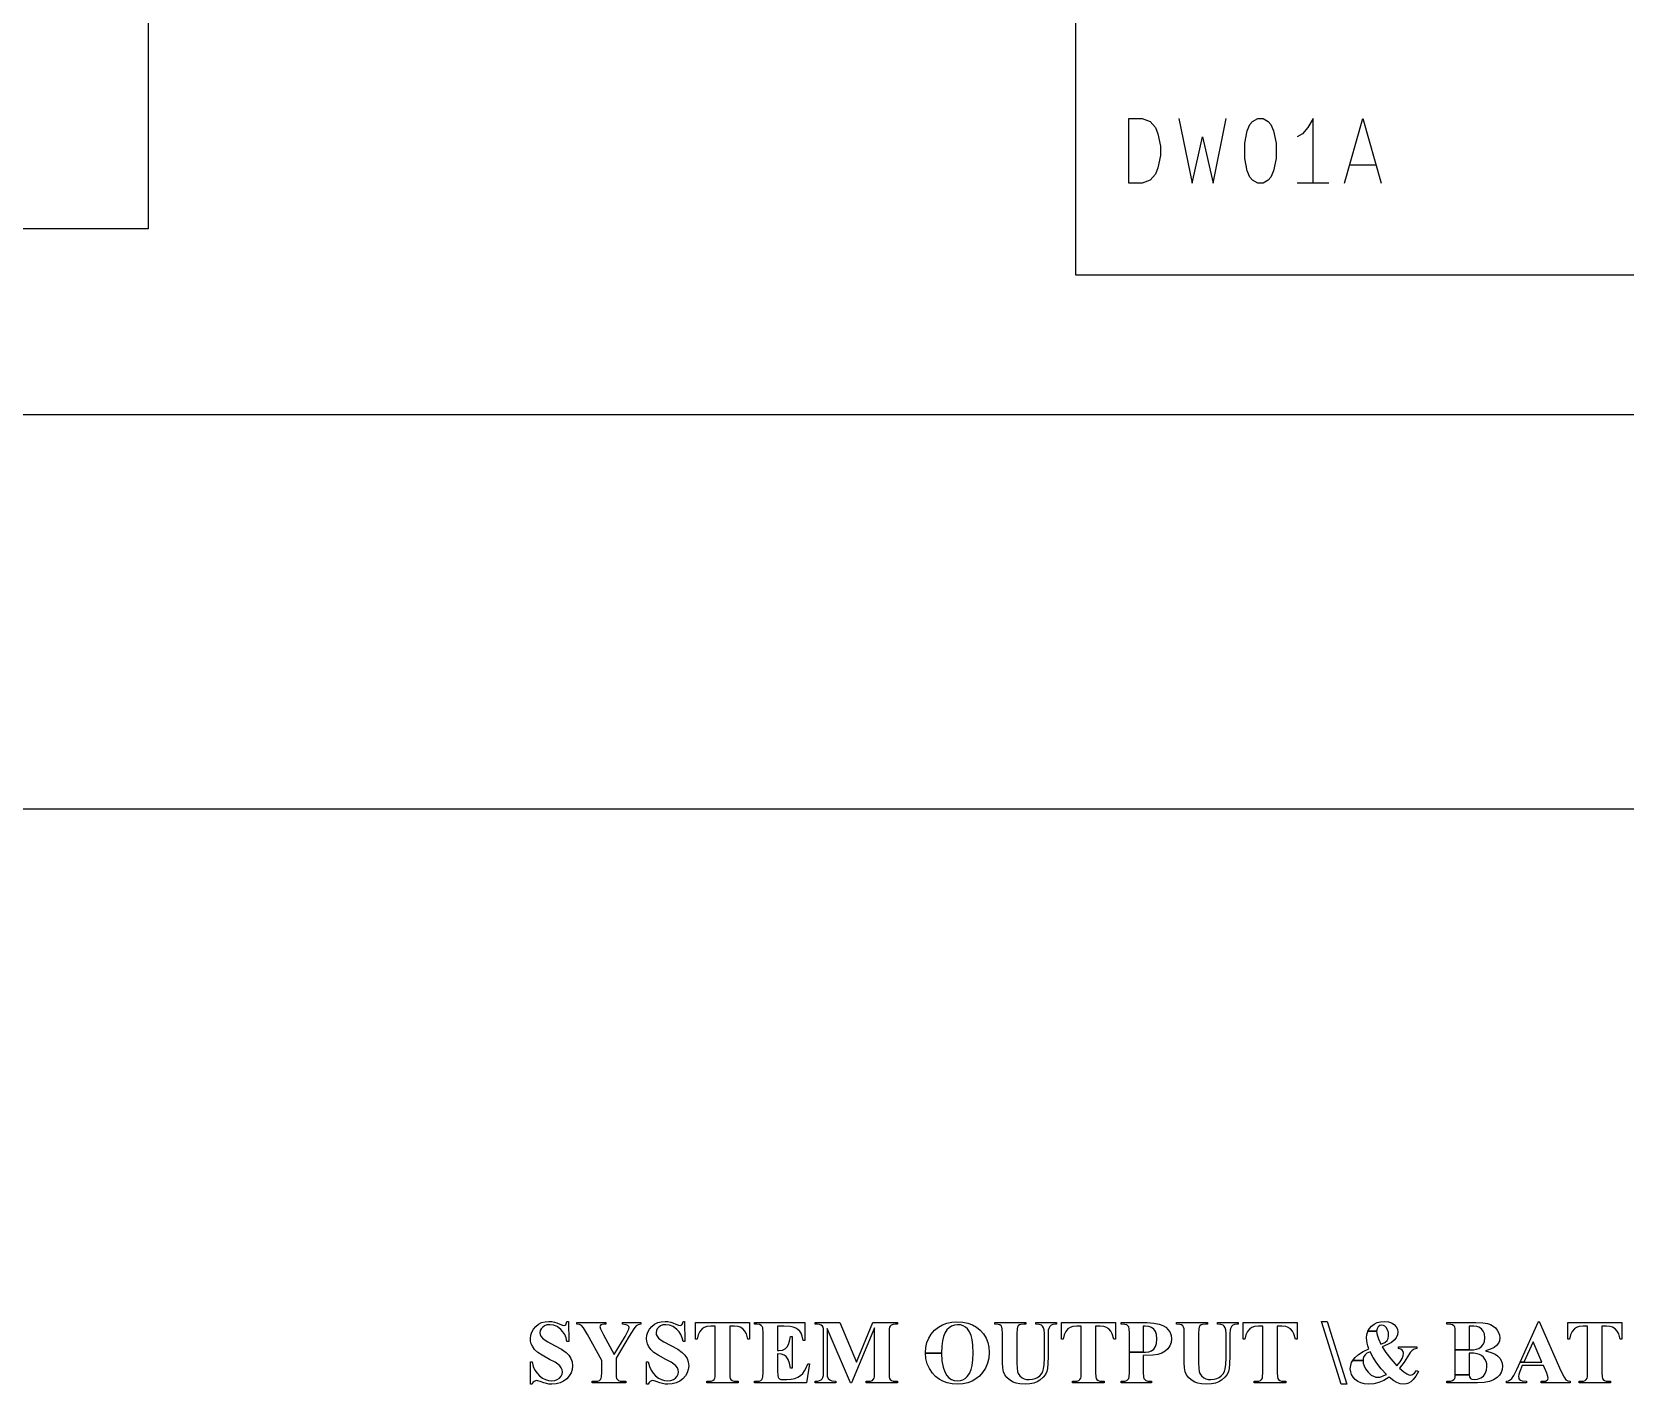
# Model space of a CAD drawing. Header units: inches. Extents: x 0.4 to 11.3, y -7.9 to -0.4.
# Drawn here: x 6.275 to 7.992, y -4.095 to -2.638 of the extents above; entities that cross this region are included whole.
import ezdxf

# ---------------------------------------------------------------- set-up
doc = ezdxf.new("R2010")
doc.units = ezdxf.units.IN
doc.header["$MEASUREMENT"] = 0
for name, color, linetype in [('LIGHTBLUE', 172, 'CONTINUOUS'), ('LIGHTGREEN', 92, 'CONTINUOUS'), ('RED', 14, 'CONTINUOUS')]:
    doc.layers.add(name, color=color, linetype=linetype)

msp = doc.modelspace()

# ---------------------------------------------------------------- linework, layer by layer
at = {"layer": 'LIGHTBLUE', "linetype": 'CONTINUOUS'}
for p, q in [((1.7, -3.475), (9.85, -3.475)), ((6.8135, -4.0389), (6.8153, -4.0358)), ((6.8153, -4.0358), (6.8178, -4.0329)), ((6.8178, -4.0329), (6.8208, -4.0305)), ((6.8208, -4.0305), (6.8241, -4.0288)), ((6.8236, -4.0355), (6.8227, -4.0374)), ((6.8253, -4.0336), (6.8236, -4.0355)), ((6.8241, -4.0288), (6.8279, -4.0278)), ((6.8273, -4.0322), (6.8253, -4.0336)), ((6.8298, -4.0313), (6.8273, -4.0322)), ((6.8279, -4.0278), (6.8321, -4.0275)), ((6.833, -4.031), (6.8298, -4.0313)), ((6.8321, -4.0275), (6.8352, -4.0276)), ((6.837, -4.0315), (6.833, -4.031)), ((6.8352, -4.0276), (6.8382, -4.0282)), ((6.8409, -4.0331), (6.837, -4.0315)), ((6.8382, -4.0282), (6.8406, -4.029)), ((6.8406, -4.029), (6.8437, -4.0303)), ((6.8447, -4.036), (6.8409, -4.0331)), ((6.8437, -4.0303), (6.8467, -4.0315)), ((6.8471, -4.0386), (6.8447, -4.036)), ((6.8467, -4.0315), (6.8482, -4.0318)), ((6.8482, -4.0318), (6.8494, -4.0316)), ((6.8494, -4.0316), (6.8502, -4.0311)), ((6.8502, -4.0311), (6.8508, -4.03)), ((6.8508, -4.03), (6.8515, -4.0275)), ((6.8515, -4.0275), (6.853, -4.0275)), ((6.853, -4.0275), (6.8535, -4.0491)), ((6.8623, -4.0305), (6.8623, -4.0288)), ((6.8623, -4.0288), (6.8933, -4.0288)), ((6.8651, -4.0309), (6.8623, -4.0305)), ((6.8672, -4.032), (6.8651, -4.0309)), ((6.8692, -4.0344), (6.8672, -4.032)), ((6.8736, -4.0417), (6.8692, -4.0344)), ((6.8871, -4.0322), (6.8869, -4.033)), ((6.8869, -4.033), (6.8875, -4.0353)), ((6.888, -4.0313), (6.8871, -4.0322)), ((6.8875, -4.0353), (6.8907, -4.0418)), ((6.8894, -4.0307), (6.888, -4.0313)), ((6.892, -4.0305), (6.8894, -4.0307)), ((6.8933, -4.0305), (6.892, -4.0305)), ((6.8933, -4.0288), (6.8933, -4.0305)), ((6.9112, -4.0305), (6.9112, -4.0288)), ((6.9112, -4.0288), (6.931, -4.0288)), ((6.9152, -4.031), (6.9112, -4.0305)), ((6.9172, -4.0319), (6.9152, -4.031)), ((6.9169, -4.0386), (6.9182, -4.0357)), ((6.9182, -4.0329), (6.9172, -4.0319)), ((6.9185, -4.0341), (6.9182, -4.0329)), ((6.9182, -4.0357), (6.9185, -4.0341)), ((6.9236, -4.0353), (6.9185, -4.0433)), ((6.9261, -4.0323), (6.9236, -4.0353)), ((6.9281, -4.0312), (6.9261, -4.0323)), ((6.931, -4.0305), (6.9281, -4.0312)), ((6.931, -4.0288), (6.931, -4.0305)), ((6.9386, -4.0389), (6.9404, -4.0358)), ((6.9404, -4.0358), (6.9429, -4.0329)), ((6.9429, -4.0329), (6.9459, -4.0305)), ((6.9459, -4.0305), (6.9493, -4.0288)), ((6.9488, -4.0355), (6.9479, -4.0374)), ((6.9504, -4.0336), (6.9488, -4.0355)), ((6.9493, -4.0288), (6.953, -4.0278)), ((6.9524, -4.0322), (6.9504, -4.0336)), ((6.955, -4.0313), (6.9524, -4.0322)), ((6.953, -4.0278), (6.9573, -4.0275)), ((6.9581, -4.031), (6.955, -4.0313)), ((6.9573, -4.0275), (6.9604, -4.0276)), ((6.9622, -4.0315), (6.9581, -4.031)), ((6.9604, -4.0276), (6.9634, -4.0282)), ((6.966, -4.0331), (6.9622, -4.0315)), ((6.9634, -4.0282), (6.9657, -4.029)), ((6.9657, -4.029), (6.9689, -4.0303)), ((6.9699, -4.036), (6.966, -4.0331)), ((6.9689, -4.0303), (6.9719, -4.0315)), ((6.9723, -4.0386), (6.9699, -4.036)), ((6.9719, -4.0315), (6.9734, -4.0318)), ((6.9734, -4.0318), (6.9745, -4.0316)), ((6.9745, -4.0316), (6.9753, -4.0311)), ((6.9753, -4.0311), (6.9759, -4.03)), ((6.9759, -4.03), (6.9767, -4.0275)), ((6.9767, -4.0275), (6.9781, -4.0275)), ((6.9781, -4.0275), (6.9786, -4.0491)), ((6.9901, -4.0466), (6.9901, -4.0288)), ((6.9901, -4.0288), (7.0483, -4.0288)), ((6.9972, -4.0355), (6.9948, -4.0383)), ((6.9993, -4.034), (6.9972, -4.0355)), ((7.0024, -4.033), (6.9993, -4.034)), ((7.0067, -4.0327), (7.0024, -4.033)), ((7.0114, -4.0327), (7.0067, -4.0327)), ((7.0114, -4.0824), (7.0114, -4.0327)), ((7.0317, -4.0327), (7.0269, -4.0327)), ((7.0269, -4.0327), (7.0269, -4.0824)), ((7.0359, -4.0329), (7.0317, -4.0327)), ((7.0381, -4.0335), (7.0359, -4.0329)), ((7.041, -4.0354), (7.0381, -4.0335)), ((7.0432, -4.0378), (7.041, -4.0354)), ((7.0483, -4.0288), (7.0483, -4.0466)), ((7.0538, -4.0305), (7.0538, -4.0288)), ((7.0538, -4.0288), (7.1081, -4.0288)), ((7.056, -4.0305), (7.0538, -4.0305)), ((7.0589, -4.0308), (7.056, -4.0305)), ((7.061, -4.0318), (7.0589, -4.0308)), ((7.062, -4.033), (7.061, -4.0318)), ((7.0627, -4.0345), (7.062, -4.033)), ((7.063, -4.04), (7.0627, -4.0345)), ((7.0785, -4.0327), (7.0785, -4.0589)), ((7.0852, -4.0327), (7.0785, -4.0327)), ((7.092, -4.0329), (7.0852, -4.0327)), ((7.0953, -4.0335), (7.092, -4.0329)), ((7.0982, -4.0347), (7.0953, -4.0335)), ((7.1005, -4.0362), (7.0982, -4.0347)), ((7.1024, -4.038), (7.1005, -4.0362)), ((7.1081, -4.0288), (7.1081, -4.048)), ((7.1191, -4.0305), (7.1191, -4.0288)), ((7.1191, -4.0288), (7.1456, -4.0288)), ((7.1212, -4.0305), (7.1191, -4.0305)), ((7.1237, -4.0307), (7.1212, -4.0305)), ((7.1255, -4.0314), (7.1237, -4.0307)), ((7.1269, -4.0325), (7.1255, -4.0314)), ((7.1277, -4.0337), (7.1269, -4.0325)), ((7.128, -4.0354), (7.1277, -4.0337)), ((7.1282, -4.04), (7.128, -4.0354)), ((7.1571, -4.0937), (7.1319, -4.0351)), ((7.1319, -4.0351), (7.1319, -4.0808)), ((7.1456, -4.0288), (7.1638, -4.0715)), ((7.1831, -4.0344), (7.1583, -4.0937)), ((7.1638, -4.0715), (7.1814, -4.0288)), ((7.1814, -4.0288), (7.2078, -4.0288)), ((7.1831, -4.0824), (7.1831, -4.0344)), ((7.1989, -4.0355), (7.1987, -4.04)), ((7.1992, -4.0338), (7.1989, -4.0355)), ((7.2001, -4.0324), (7.1992, -4.0338)), ((7.2011, -4.0315), (7.2001, -4.0324)), ((7.203, -4.0308), (7.2011, -4.0315)), ((7.2057, -4.0305), (7.203, -4.0308)), ((7.2078, -4.0305), (7.2057, -4.0305)), ((7.2078, -4.0288), (7.2078, -4.0305)), ((7.2478, -4.037), (7.2519, -4.0336)), ((7.2519, -4.0336), (7.2563, -4.031)), ((7.2563, -4.031), (7.2611, -4.0292)), ((7.2611, -4.0292), (7.2663, -4.0282)), ((7.2635, -4.0342), (7.2611, -4.0367)), ((7.2662, -4.0324), (7.2635, -4.0342)), ((7.2691, -4.0314), (7.2662, -4.0324)), ((7.2663, -4.0282), (7.2719, -4.028)), ((7.2725, -4.031), (7.2691, -4.0314)), ((7.2719, -4.028), (7.2781, -4.0282)), ((7.2756, -4.0313), (7.2725, -4.031)), ((7.2785, -4.0322), (7.2756, -4.0313)), ((7.2781, -4.0282), (7.2837, -4.0292)), ((7.2811, -4.0336), (7.2785, -4.0322)), ((7.2832, -4.0356), (7.2811, -4.0336)), ((7.2853, -4.0386), (7.2832, -4.0356)), ((7.2837, -4.0292), (7.2886, -4.0311)), ((7.2886, -4.0311), (7.2931, -4.0336)), ((7.2931, -4.0336), (7.2971, -4.037)), ((7.3126, -4.0288), (7.3461, -4.0288)), ((7.3126, -4.0305), (7.3126, -4.0288)), ((7.3164, -4.0307), (7.3126, -4.0305)), ((7.3182, -4.0313), (7.3164, -4.0307)), ((7.3196, -4.0322), (7.3182, -4.0313)), ((7.3204, -4.0335), (7.3196, -4.0322)), ((7.3208, -4.0354), (7.3204, -4.0335)), ((7.321, -4.0406), (7.3208, -4.0354)), ((7.3368, -4.0354), (7.3366, -4.0406)), ((7.3372, -4.0335), (7.3368, -4.0354)), ((7.338, -4.0322), (7.3372, -4.0335)), ((7.3392, -4.0313), (7.338, -4.0322)), ((7.3409, -4.0307), (7.3392, -4.0313)), ((7.3444, -4.0305), (7.3409, -4.0307)), ((7.3461, -4.0305), (7.3444, -4.0305)), ((7.3461, -4.0288), (7.3461, -4.0305)), ((7.3569, -4.0305), (7.3569, -4.0288)), ((7.3569, -4.0288), (7.3794, -4.0288)), ((7.3606, -4.0308), (7.3569, -4.0305)), ((7.363, -4.0316), (7.3606, -4.0308)), ((7.3642, -4.0326), (7.363, -4.0316)), ((7.3653, -4.0342), (7.3642, -4.0326)), ((7.3659, -4.0365), (7.3653, -4.0342)), ((7.3662, -4.0406), (7.3659, -4.0365)), ((7.3708, -4.035), (7.3704, -4.0368)), ((7.3719, -4.033), (7.3708, -4.035)), ((7.3735, -4.0316), (7.3719, -4.033)), ((7.3754, -4.0308), (7.3735, -4.0316)), ((7.378, -4.0305), (7.3754, -4.0308)), ((7.3794, -4.0305), (7.378, -4.0305)), ((7.3794, -4.0288), (7.3794, -4.0305)), ((7.3846, -4.0466), (7.3846, -4.0288)), ((7.3846, -4.0288), (7.4428, -4.0288)), ((7.3916, -4.0355), (7.3893, -4.0383)), ((7.3938, -4.034), (7.3916, -4.0355)), ((7.3969, -4.033), (7.3938, -4.034)), ((7.4011, -4.0327), (7.3969, -4.033)), ((7.4058, -4.0327), (7.4011, -4.0327)), ((7.4058, -4.0824), (7.4058, -4.0327)), ((7.4262, -4.0327), (7.4214, -4.0327)), ((7.4214, -4.0327), (7.4214, -4.0824)), ((7.4304, -4.0329), (7.4262, -4.0327)), ((7.4326, -4.0335), (7.4304, -4.0329)), ((7.4355, -4.0354), (7.4326, -4.0335)), ((7.4377, -4.0378), (7.4355, -4.0354)), ((7.4428, -4.0288), (7.4428, -4.0466)), ((7.4488, -4.0305), (7.4488, -4.0288)), ((7.4488, -4.0288), (7.4771, -4.0288)), ((7.4529, -4.0307), (7.4488, -4.0305)), ((7.4549, -4.0313), (7.4529, -4.0307)), ((7.4563, -4.0323), (7.4549, -4.0313)), ((7.4572, -4.0334), (7.4563, -4.0323)), ((7.4576, -4.0353), (7.4572, -4.0334)), ((7.4578, -4.04), (7.4576, -4.0353)), ((7.4747, -4.0324), (7.4728, -4.0324)), ((7.4728, -4.0324), (7.4728, -4.0606)), ((7.4788, -4.0328), (7.4747, -4.0324)), ((7.4771, -4.0288), (7.4843, -4.0292)), ((7.4818, -4.034), (7.4788, -4.0328)), ((7.4841, -4.0358), (7.4818, -4.034)), ((7.4858, -4.0382), (7.4841, -4.0358)), ((7.4843, -4.0292), (7.4898, -4.0303)), ((7.4898, -4.0303), (7.494, -4.0318)), ((7.494, -4.0318), (7.4971, -4.0338)), ((7.4971, -4.0338), (7.4998, -4.0365)), ((7.4998, -4.0365), (7.5017, -4.0394)), ((7.5085, -4.0288), (7.5419, -4.0288)), ((7.5085, -4.0305), (7.5085, -4.0288)), ((7.5122, -4.0307), (7.5085, -4.0305)), ((7.5141, -4.0313), (7.5122, -4.0307)), ((7.5154, -4.0322), (7.5141, -4.0313)), ((7.5163, -4.0335), (7.5154, -4.0322)), ((7.5167, -4.0354), (7.5163, -4.0335)), ((7.5169, -4.0406), (7.5167, -4.0354)), ((7.5327, -4.0354), (7.5325, -4.0406)), ((7.5331, -4.0335), (7.5327, -4.0354)), ((7.5339, -4.0322), (7.5331, -4.0335)), ((7.5351, -4.0313), (7.5339, -4.0322)), ((7.5368, -4.0307), (7.5351, -4.0313)), ((7.5403, -4.0305), (7.5368, -4.0307)), ((7.5419, -4.0305), (7.5403, -4.0305)), ((7.5419, -4.0288), (7.5419, -4.0305)), ((7.5528, -4.0305), (7.5528, -4.0288)), ((7.5528, -4.0288), (7.5752, -4.0288)), ((7.5565, -4.0308), (7.5528, -4.0305)), ((7.5589, -4.0316), (7.5565, -4.0308)), ((7.5601, -4.0326), (7.5589, -4.0316)), ((7.5612, -4.0342), (7.5601, -4.0326)), ((7.5618, -4.0365), (7.5612, -4.0342)), ((7.5621, -4.0406), (7.5618, -4.0365)), ((7.5667, -4.035), (7.5663, -4.0368)), ((7.5678, -4.033), (7.5667, -4.035)), ((7.5693, -4.0316), (7.5678, -4.033)), ((7.5713, -4.0308), (7.5693, -4.0316)), ((7.5739, -4.0305), (7.5713, -4.0308)), ((7.5752, -4.0305), (7.5739, -4.0305)), ((7.5752, -4.0288), (7.5752, -4.0305)), ((7.5804, -4.0466), (7.5804, -4.0288)), ((7.5804, -4.0288), (7.6387, -4.0288)), ((7.5875, -4.0355), (7.5851, -4.0383)), ((7.5897, -4.034), (7.5875, -4.0355)), ((7.5927, -4.033), (7.5897, -4.034)), ((7.597, -4.0327), (7.5927, -4.033)), ((7.6017, -4.0327), (7.597, -4.0327)), ((7.6017, -4.0824), (7.6017, -4.0327)), ((7.6221, -4.0327), (7.6172, -4.0327)), ((7.6172, -4.0327), (7.6172, -4.0824)), ((7.6263, -4.0329), (7.6221, -4.0327)), ((7.6284, -4.0335), (7.6263, -4.0329)), ((7.6314, -4.0354), (7.6284, -4.0335)), ((7.6335, -4.0378), (7.6314, -4.0354)), ((7.6387, -4.0288), (7.6387, -4.0466)), ((7.665, -4.0275), (7.671, -4.0275)), ((7.6862, -4.095), (7.665, -4.0275)), ((7.671, -4.0275), (7.6924, -4.095)), ((7.715, -4.0381), (7.7166, -4.0352)), ((7.7166, -4.0352), (7.7189, -4.0325)), ((7.7189, -4.0325), (7.7217, -4.0303)), ((7.7217, -4.0303), (7.7249, -4.0288)), ((7.7249, -4.0353), (7.7244, -4.0381)), ((7.7249, -4.0288), (7.7285, -4.0278)), ((7.726, -4.0333), (7.7249, -4.0353)), ((7.7278, -4.032), (7.726, -4.0333)), ((7.7299, -4.0316), (7.7278, -4.032)), ((7.7285, -4.0278), (7.7327, -4.0275)), ((7.7316, -4.0318), (7.7299, -4.0316)), ((7.7331, -4.0326), (7.7316, -4.0318)), ((7.7327, -4.0275), (7.737, -4.0279)), ((7.7345, -4.034), (7.7331, -4.0326)), ((7.736, -4.0366), (7.7345, -4.034)), ((7.737, -4.0279), (7.7405, -4.029)), ((7.7405, -4.029), (7.7433, -4.0308)), ((7.7433, -4.0308), (7.7456, -4.0333)), ((7.7456, -4.0333), (7.7469, -4.0358)), ((7.7469, -4.0358), (7.7473, -4.0386)), ((7.8002, -4.0305), (7.8002, -4.0288)), ((7.8002, -4.0288), (7.8313, -4.0288)), ((7.8043, -4.0307), (7.8002, -4.0305)), ((7.8063, -4.0313), (7.8043, -4.0307)), ((7.8077, -4.0323), (7.8063, -4.0313)), ((7.8086, -4.0334), (7.8077, -4.0323)), ((7.809, -4.0353), (7.8086, -4.0334)), ((7.8092, -4.04), (7.809, -4.0353)), ((7.829, -4.0326), (7.8243, -4.0324)), ((7.8243, -4.0324), (7.8243, -4.0581)), ((7.8323, -4.0331), (7.829, -4.0326)), ((7.8313, -4.0288), (7.8388, -4.0291)), ((7.8345, -4.0338), (7.8323, -4.0331)), ((7.8373, -4.0356), (7.8345, -4.0338)), ((7.8393, -4.038), (7.8373, -4.0356)), ((7.8388, -4.0291), (7.8439, -4.0298)), ((7.8439, -4.0298), (7.8471, -4.0308)), ((7.8471, -4.0308), (7.85, -4.0324)), ((7.85, -4.0324), (7.8524, -4.0344)), ((7.8524, -4.0344), (7.8544, -4.0368)), ((7.879, -4.0715), (7.8987, -4.0275)), ((7.8987, -4.0275), (7.8996, -4.0275)), ((7.8996, -4.0275), (7.923, -4.0806)), ((7.9305, -4.0466), (7.9305, -4.0288)), ((7.9305, -4.0288), (7.9887, -4.0288)), ((7.9376, -4.0355), (7.9352, -4.0383)), ((7.9397, -4.034), (7.9376, -4.0355)), ((7.9428, -4.033), (7.9397, -4.034)), ((7.9471, -4.0327), (7.9428, -4.033)), ((7.9518, -4.0327), (7.9471, -4.0327)), ((7.9518, -4.0824), (7.9518, -4.0327)), ((7.9721, -4.0327), (7.9673, -4.0327)), ((7.9673, -4.0327), (7.9673, -4.0824)), ((7.9763, -4.0329), (7.9721, -4.0327)), ((7.9785, -4.0335), (7.9763, -4.0329)), ((7.9814, -4.0354), (7.9785, -4.0335)), ((7.9836, -4.0378), (7.9814, -4.0354)), ((7.9887, -4.0288), (7.9887, -4.0466)), ((6.8121, -4.046), (6.8124, -4.0422)), ((6.8123, -4.0489), (6.8121, -4.046)), ((6.813, -4.0517), (6.8123, -4.0489)), ((6.8124, -4.0422), (6.8135, -4.0389)), ((6.8142, -4.0542), (6.813, -4.0517)), ((6.8227, -4.0374), (6.8224, -4.0396)), ((6.8224, -4.0396), (6.8227, -4.0416)), ((6.8227, -4.0416), (6.8234, -4.0434)), ((6.8234, -4.0434), (6.8251, -4.0455)), ((6.8251, -4.0455), (6.8279, -4.0478)), ((6.8279, -4.0478), (6.8309, -4.0496)), ((6.8309, -4.0496), (6.8382, -4.0533)), ((6.8382, -4.0533), (6.8457, -4.0574)), ((6.8491, -4.0416), (6.8471, -4.0386)), ((6.8506, -4.0451), (6.8491, -4.0416)), ((6.8515, -4.0491), (6.8506, -4.0451)), ((6.8535, -4.0491), (6.8515, -4.0491)), ((6.8889, -4.0696), (6.8736, -4.0417)), ((6.8907, -4.0418), (6.9024, -4.0631)), ((6.9024, -4.0631), (6.9141, -4.0437)), ((6.9185, -4.0433), (6.9045, -4.0669)), ((6.9141, -4.0437), (6.9169, -4.0386)), ((6.9372, -4.046), (6.9376, -4.0422)), ((6.9375, -4.0489), (6.9372, -4.046)), ((6.9382, -4.0517), (6.9375, -4.0489)), ((6.9376, -4.0422), (6.9386, -4.0389)), ((6.9393, -4.0542), (6.9382, -4.0517)), ((6.9479, -4.0374), (6.9476, -4.0396)), ((6.9476, -4.0396), (6.9478, -4.0416)), ((6.9478, -4.0416), (6.9486, -4.0434)), ((6.9486, -4.0434), (6.9503, -4.0455)), ((6.9503, -4.0455), (6.953, -4.0478)), ((6.953, -4.0478), (6.956, -4.0496)), ((6.956, -4.0496), (6.9634, -4.0533)), ((6.9634, -4.0533), (6.9709, -4.0574)), ((6.9742, -4.0416), (6.9723, -4.0386)), ((6.9757, -4.0451), (6.9742, -4.0416)), ((6.9767, -4.0491), (6.9757, -4.0451)), ((6.9786, -4.0491), (6.9767, -4.0491)), ((6.9919, -4.0466), (6.9901, -4.0466)), ((6.993, -4.042), (6.9919, -4.0466)), ((6.9948, -4.0383), (6.993, -4.042)), ((7.0449, -4.041), (7.0432, -4.0378)), ((7.0466, -4.0466), (7.0449, -4.041)), ((7.0483, -4.0466), (7.0466, -4.0466)), ((7.063, -4.0824), (7.063, -4.04)), ((7.0888, -4.055), (7.0903, -4.0523)), ((7.0903, -4.0523), (7.0915, -4.0486)), ((7.0915, -4.0486), (7.0923, -4.0436)), ((7.0923, -4.0436), (7.0941, -4.0436)), ((7.0941, -4.0436), (7.0941, -4.0778)), ((7.1038, -4.0401), (7.1024, -4.038)), ((7.1051, -4.0434), (7.1038, -4.0401)), ((7.1063, -4.048), (7.1051, -4.0434)), ((7.1081, -4.048), (7.1063, -4.048)), ((7.1282, -4.0808), (7.1282, -4.04)), ((7.1987, -4.04), (7.1987, -4.0824)), ((7.2384, -4.0554), (7.2395, -4.0502)), ((7.2395, -4.0502), (7.2415, -4.0455)), ((7.2415, -4.0455), (7.2442, -4.0411)), ((7.2442, -4.0411), (7.2478, -4.037)), ((7.2563, -4.0484), (7.2555, -4.0543)), ((7.2575, -4.0438), (7.2563, -4.0484)), ((7.259, -4.0401), (7.2575, -4.0438)), ((7.2611, -4.0367), (7.259, -4.0401)), ((7.2871, -4.0426), (7.2853, -4.0386)), ((7.2884, -4.047), (7.2871, -4.0426)), ((7.2892, -4.0532), (7.2884, -4.047)), ((7.2895, -4.0618), (7.2892, -4.0532)), ((7.2971, -4.037), (7.3006, -4.041)), ((7.3006, -4.041), (7.3033, -4.0454)), ((7.3033, -4.0454), (7.3052, -4.0501)), ((7.3052, -4.0501), (7.3064, -4.0553)), ((7.321, -4.0722), (7.321, -4.0406)), ((7.3366, -4.0406), (7.3366, -4.0721)), ((7.3662, -4.0669), (7.3662, -4.0406)), ((7.3704, -4.0368), (7.3702, -4.0406)), ((7.3702, -4.0406), (7.3702, -4.0651)), ((7.3864, -4.0466), (7.3846, -4.0466)), ((7.3875, -4.042), (7.3864, -4.0466)), ((7.3893, -4.0383), (7.3875, -4.042)), ((7.4393, -4.041), (7.4377, -4.0378)), ((7.4411, -4.0466), (7.4393, -4.041)), ((7.4428, -4.0466), (7.4411, -4.0466)), ((7.4578, -4.0606), (7.4578, -4.04)), ((7.4869, -4.0416), (7.4858, -4.0382)), ((7.4858, -4.0546), (7.4869, -4.0512)), ((7.4873, -4.0464), (7.4869, -4.0416)), ((7.4869, -4.0512), (7.4873, -4.0464)), ((7.5027, -4.0502), (7.5014, -4.0537)), ((7.5017, -4.0394), (7.5028, -4.0426)), ((7.5032, -4.0461), (7.5027, -4.0502)), ((7.5028, -4.0426), (7.5032, -4.0461)), ((7.5169, -4.0722), (7.5169, -4.0406)), ((7.5325, -4.0406), (7.5325, -4.0721)), ((7.5621, -4.0669), (7.5621, -4.0406)), ((7.5663, -4.0368), (7.5661, -4.0406)), ((7.5661, -4.0406), (7.5661, -4.0651)), ((7.5822, -4.0466), (7.5804, -4.0466)), ((7.5834, -4.042), (7.5822, -4.0466)), ((7.5851, -4.0383), (7.5834, -4.042)), ((7.6352, -4.041), (7.6335, -4.0378)), ((7.6369, -4.0466), (7.6352, -4.041)), ((7.6387, -4.0466), (7.6369, -4.0466)), ((7.7135, -4.0452), (7.7139, -4.0415)), ((7.7137, -4.048), (7.7135, -4.0452)), ((7.7142, -4.051), (7.7137, -4.048)), ((7.7139, -4.0415), (7.7149, -4.0382)), ((7.7149, -4.0539), (7.7142, -4.051)), ((7.7149, -4.0382), (7.715, -4.0381)), ((7.715, -4.0381), (7.7244, -4.0381)), ((7.7244, -4.0381), (7.715, -4.0381)), ((7.7244, -4.0381), (7.7246, -4.0405)), ((7.7246, -4.0405), (7.7252, -4.0431)), ((7.7252, -4.0431), (7.7263, -4.0462)), ((7.7263, -4.0462), (7.7288, -4.0521)), ((7.7288, -4.0521), (7.7333, -4.05)), ((7.7362, -4.0524), (7.7305, -4.0548)), ((7.7333, -4.05), (7.7356, -4.0481)), ((7.7356, -4.0481), (7.7369, -4.0458)), ((7.737, -4.0395), (7.736, -4.0366)), ((7.7404, -4.0501), (7.7362, -4.0524)), ((7.7369, -4.0458), (7.7373, -4.043)), ((7.7373, -4.043), (7.737, -4.0395)), ((7.7432, -4.0478), (7.7404, -4.0501)), ((7.7455, -4.0451), (7.7432, -4.0478)), ((7.7468, -4.042), (7.7455, -4.0451)), ((7.7473, -4.0386), (7.7468, -4.042)), ((7.8092, -4.0581), (7.8092, -4.04)), ((7.8372, -4.0547), (7.8393, -4.0522)), ((7.8406, -4.041), (7.8393, -4.038)), ((7.8393, -4.0522), (7.8406, -4.0492)), ((7.841, -4.0451), (7.8406, -4.041)), ((7.8406, -4.0492), (7.841, -4.0451)), ((7.8537, -4.0535), (7.8512, -4.0556)), ((7.8556, -4.0509), (7.8537, -4.0535)), ((7.8544, -4.0368), (7.8559, -4.0395)), ((7.8567, -4.0482), (7.8556, -4.0509)), ((7.8559, -4.0395), (7.8568, -4.0423)), ((7.8571, -4.0452), (7.8567, -4.0482)), ((7.8568, -4.0423), (7.8571, -4.0452)), ((7.893, -4.0496), (7.883, -4.0715)), ((7.9026, -4.0715), (7.893, -4.0496)), ((7.9323, -4.0466), (7.9305, -4.0466)), ((7.9335, -4.042), (7.9323, -4.0466)), ((7.9352, -4.0383), (7.9335, -4.042)), ((7.9853, -4.041), (7.9836, -4.0378)), ((7.987, -4.0466), (7.9853, -4.041)), ((7.9887, -4.0466), (7.987, -4.0466)), ((6.8166, -4.0577), (6.8142, -4.0542)), ((6.8201, -4.061), (6.8166, -4.0577)), ((6.8247, -4.064), (6.8201, -4.061)), ((6.8328, -4.0684), (6.8247, -4.064)), ((6.8386, -4.0714), (6.8328, -4.0684)), ((6.8457, -4.0574), (6.8506, -4.0609)), ((6.8506, -4.0609), (6.8536, -4.0638)), ((6.8536, -4.0638), (6.8558, -4.0673)), ((6.8558, -4.0673), (6.8571, -4.0711)), ((6.8889, -4.0824), (6.8889, -4.0696)), ((6.9045, -4.0669), (6.9045, -4.0824)), ((6.9418, -4.0577), (6.9393, -4.0542)), ((6.9453, -4.061), (6.9418, -4.0577)), ((6.9498, -4.064), (6.9453, -4.061)), ((6.958, -4.0684), (6.9498, -4.064)), ((6.9638, -4.0714), (6.958, -4.0684)), ((6.9709, -4.0574), (6.9758, -4.0609)), ((6.9758, -4.0609), (6.9787, -4.0638)), ((6.9787, -4.0638), (6.9809, -4.0673)), ((6.9809, -4.0673), (6.9822, -4.0711)), ((7.0785, -4.0589), (7.0798, -4.0589)), ((7.0829, -4.0628), (7.0785, -4.0625)), ((7.0785, -4.0625), (7.0785, -4.0808)), ((7.0798, -4.0589), (7.0838, -4.0584)), ((7.0856, -4.0637), (7.0829, -4.0628)), ((7.0838, -4.0584), (7.0866, -4.0571)), ((7.0878, -4.0654), (7.0856, -4.0637)), ((7.0866, -4.0571), (7.0888, -4.055)), ((7.0899, -4.0686), (7.0878, -4.0654)), ((7.0914, -4.0725), (7.0899, -4.0686)), ((7.2379, -4.061), (7.2384, -4.0554)), ((7.238, -4.0615), (7.2379, -4.061)), ((7.2384, -4.0673), (7.238, -4.0615)), ((7.238, -4.0615), (7.2552, -4.0615)), ((7.2552, -4.0615), (7.238, -4.0615)), ((7.2399, -4.0731), (7.2384, -4.0673)), ((7.2555, -4.0543), (7.2552, -4.0615)), ((7.2552, -4.0615), (7.2557, -4.07)), ((7.2557, -4.07), (7.2569, -4.0767)), ((7.2884, -4.0748), (7.2892, -4.069)), ((7.2892, -4.069), (7.2895, -4.0618)), ((7.3063, -4.067), (7.305, -4.0726)), ((7.3068, -4.061), (7.3063, -4.067)), ((7.3064, -4.0553), (7.3068, -4.061)), ((7.3659, -4.0738), (7.3662, -4.0669)), ((7.3702, -4.0651), (7.37, -4.0728)), ((7.4578, -4.0824), (7.4578, -4.0606)), ((7.4578, -4.0606), (7.4728, -4.0606)), ((7.4728, -4.0606), (7.4578, -4.0606)), ((7.4728, -4.0606), (7.4752, -4.0607)), ((7.483, -4.0638), (7.4728, -4.0641)), ((7.4728, -4.0641), (7.4728, -4.0824)), ((7.4752, -4.0607), (7.4789, -4.0602)), ((7.4789, -4.0602), (7.4818, -4.0591)), ((7.4818, -4.0591), (7.4841, -4.0572)), ((7.4885, -4.063), (7.483, -4.0638)), ((7.4841, -4.0572), (7.4858, -4.0546)), ((7.4928, -4.0615), (7.4885, -4.063)), ((7.4964, -4.0595), (7.4928, -4.0615)), ((7.4993, -4.0569), (7.4964, -4.0595)), ((7.5014, -4.0537), (7.4993, -4.0569)), ((7.5618, -4.0738), (7.5621, -4.0669)), ((7.5661, -4.0651), (7.5659, -4.0728)), ((7.6973, -4.0719), (7.6986, -4.0694)), ((7.6986, -4.0694), (7.6989, -4.069)), ((7.6986, -4.0694), (7.7097, -4.0694)), ((7.7097, -4.0694), (7.6986, -4.0694)), ((7.6989, -4.069), (7.7011, -4.0662)), ((7.7011, -4.0662), (7.7048, -4.063)), ((7.7048, -4.063), (7.7097, -4.0599)), ((7.7097, -4.0599), (7.716, -4.057)), ((7.71, -4.0673), (7.7097, -4.0694)), ((7.7097, -4.0694), (7.71, -4.0724)), ((7.7107, -4.0654), (7.71, -4.0673)), ((7.712, -4.0635), (7.7107, -4.0654)), ((7.7139, -4.0618), (7.712, -4.0635)), ((7.7174, -4.0601), (7.7139, -4.0618)), ((7.716, -4.057), (7.7149, -4.0539)), ((7.7207, -4.0662), (7.7174, -4.0601)), ((7.7247, -4.0723), (7.7207, -4.0662)), ((7.7305, -4.0548), (7.7344, -4.0609)), ((7.7344, -4.0609), (7.7396, -4.0677)), ((7.7396, -4.0677), (7.7463, -4.0753)), ((7.7479, -4.0567), (7.7479, -4.0548)), ((7.7479, -4.0548), (7.7678, -4.0548)), ((7.7503, -4.0573), (7.7479, -4.0567)), ((7.7497, -4.071), (7.7518, -4.0674)), ((7.7519, -4.0584), (7.7503, -4.0573)), ((7.7518, -4.0674), (7.753, -4.0644)), ((7.753, -4.06), (7.7519, -4.0584)), ((7.7533, -4.0618), (7.753, -4.06)), ((7.753, -4.0644), (7.7533, -4.0618)), ((7.7575, -4.0657), (7.754, -4.0713)), ((7.7606, -4.0608), (7.7575, -4.0657)), ((7.7625, -4.0587), (7.7606, -4.0608)), ((7.7647, -4.0575), (7.7625, -4.0587)), ((7.7678, -4.0567), (7.7647, -4.0575)), ((7.7678, -4.0548), (7.7678, -4.0567)), ((7.8092, -4.0824), (7.8092, -4.0581)), ((7.8092, -4.0581), (7.8243, -4.0581)), ((7.8243, -4.0581), (7.8092, -4.0581)), ((7.8243, -4.0581), (7.8289, -4.0579)), ((7.8293, -4.0618), (7.8243, -4.0617)), ((7.8243, -4.0617), (7.8243, -4.0825)), ((7.8289, -4.0579), (7.8321, -4.0573)), ((7.8328, -4.0623), (7.8293, -4.0618)), ((7.8321, -4.0573), (7.8344, -4.0566)), ((7.8353, -4.0631), (7.8328, -4.0623)), ((7.8344, -4.0566), (7.8372, -4.0547)), ((7.8376, -4.0643), (7.8353, -4.0631)), ((7.8395, -4.066), (7.8376, -4.0643)), ((7.8411, -4.0681), (7.8395, -4.066)), ((7.8423, -4.0706), (7.8411, -4.0681)), ((7.8473, -4.0575), (7.8417, -4.0593)), ((7.8417, -4.0593), (7.8479, -4.0611)), ((7.843, -4.0733), (7.8423, -4.0706)), ((7.8512, -4.0556), (7.8473, -4.0575)), ((7.8479, -4.0611), (7.852, -4.0628)), ((7.852, -4.0628), (7.8547, -4.0645)), ((7.8547, -4.0645), (7.8571, -4.0669)), ((7.8571, -4.0669), (7.8587, -4.0695)), ((7.8587, -4.0695), (7.8597, -4.0725)), ((6.812, -4.095), (6.812, -4.071)), ((6.812, -4.071), (6.8138, -4.071)), ((6.8138, -4.071), (6.8152, -4.0759)), ((6.8152, -4.0759), (6.817, -4.08)), ((6.817, -4.08), (6.8193, -4.0834)), ((6.8193, -4.0834), (6.8219, -4.0862)), ((6.8219, -4.0862), (6.8251, -4.0886)), ((6.8416, -4.0734), (6.8386, -4.0714)), ((6.8439, -4.0754), (6.8416, -4.0734)), ((6.8434, -4.0886), (6.8452, -4.0865)), ((6.8453, -4.0774), (6.8439, -4.0754)), ((6.8452, -4.0865), (6.8462, -4.0843)), ((6.8463, -4.0796), (6.8453, -4.0774)), ((6.8462, -4.0843), (6.8466, -4.0818)), ((6.8466, -4.0818), (6.8463, -4.0796)), ((6.854, -4.086), (6.8512, -4.0892)), ((6.8559, -4.0827), (6.854, -4.086)), ((6.8571, -4.0791), (6.8559, -4.0827)), ((6.8571, -4.0711), (6.8575, -4.0752)), ((6.8575, -4.0752), (6.8571, -4.0791)), ((6.8884, -4.0886), (6.8887, -4.087)), ((6.8887, -4.087), (6.8889, -4.0824)), ((6.9045, -4.0824), (6.9047, -4.0871)), ((6.9047, -4.0871), (6.905, -4.0889)), ((6.9372, -4.095), (6.9372, -4.071)), ((6.9372, -4.071), (6.939, -4.071)), ((6.939, -4.071), (6.9403, -4.0759)), ((6.9403, -4.0759), (6.9422, -4.08)), ((6.9422, -4.08), (6.9444, -4.0834)), ((6.9444, -4.0834), (6.9471, -4.0862)), ((6.9471, -4.0862), (6.9502, -4.0886)), ((6.9668, -4.0734), (6.9638, -4.0714)), ((6.969, -4.0754), (6.9668, -4.0734)), ((6.9685, -4.0886), (6.9703, -4.0865)), ((6.9705, -4.0774), (6.969, -4.0754)), ((6.9703, -4.0865), (6.9714, -4.0843)), ((6.9714, -4.0796), (6.9705, -4.0774)), ((6.9717, -4.0818), (6.9714, -4.0796)), ((6.9714, -4.0843), (6.9717, -4.0818)), ((6.9791, -4.086), (6.9763, -4.0892)), ((6.9811, -4.0827), (6.9791, -4.086)), ((6.9823, -4.0791), (6.9811, -4.0827)), ((6.9822, -4.0711), (6.9827, -4.0752)), ((6.9827, -4.0752), (6.9823, -4.0791)), ((7.0108, -4.0886), (7.0112, -4.087)), ((7.0112, -4.087), (7.0114, -4.0824)), ((7.0269, -4.0824), (7.0271, -4.0871)), ((7.0271, -4.0871), (7.0275, -4.0888)), ((7.0624, -4.0886), (7.0628, -4.087)), ((7.0628, -4.087), (7.063, -4.0824)), ((7.0785, -4.0808), (7.0787, -4.0857)), ((7.0787, -4.0857), (7.079, -4.0874)), ((7.079, -4.0874), (7.0796, -4.0884)), ((7.0923, -4.0778), (7.0914, -4.0725)), ((7.0941, -4.0778), (7.0923, -4.0778)), ((7.097, -4.089), (7.1003, -4.0877)), ((7.1003, -4.0877), (7.1031, -4.0859)), ((7.1031, -4.0859), (7.1056, -4.0836)), ((7.1056, -4.0836), (7.1077, -4.0808)), ((7.1077, -4.0808), (7.1095, -4.0773)), ((7.1095, -4.0773), (7.111, -4.073)), ((7.1128, -4.073), (7.1099, -4.0937)), ((7.111, -4.073), (7.1128, -4.073)), ((7.1266, -4.0893), (7.1275, -4.0879)), ((7.1275, -4.0879), (7.1281, -4.0858)), ((7.1281, -4.0858), (7.1282, -4.0808)), ((7.1319, -4.0808), (7.1321, -4.0866)), ((7.1321, -4.0866), (7.1331, -4.0888)), ((7.1826, -4.0886), (7.1829, -4.087)), ((7.1829, -4.087), (7.1831, -4.0824)), ((7.1987, -4.0824), (7.1989, -4.0871)), ((7.1989, -4.0871), (7.1992, -4.0888)), ((7.2422, -4.0783), (7.2399, -4.0731)), ((7.2455, -4.0832), (7.2422, -4.0783)), ((7.2489, -4.0868), (7.2455, -4.0832)), ((7.2526, -4.0897), (7.2489, -4.0868)), ((7.2569, -4.0767), (7.2587, -4.0819)), ((7.2587, -4.0819), (7.261, -4.0859)), ((7.261, -4.0859), (7.2633, -4.0884)), ((7.2806, -4.0891), (7.2831, -4.0868)), ((7.2831, -4.0868), (7.2853, -4.0836)), ((7.2853, -4.0836), (7.2872, -4.0793)), ((7.2872, -4.0793), (7.2884, -4.0748)), ((7.2962, -4.0864), (7.2924, -4.0895)), ((7.2996, -4.0826), (7.2962, -4.0864)), ((7.3027, -4.0778), (7.2996, -4.0826)), ((7.305, -4.0726), (7.3027, -4.0778)), ((7.3213, -4.0775), (7.321, -4.0722)), ((7.3222, -4.0817), (7.3213, -4.0775)), ((7.3236, -4.085), (7.3222, -4.0817)), ((7.3256, -4.0879), (7.3236, -4.085)), ((7.3285, -4.0905), (7.3256, -4.0879)), ((7.3366, -4.0721), (7.3368, -4.078)), ((7.3368, -4.078), (7.3373, -4.0816)), ((7.3373, -4.0816), (7.3379, -4.0836)), ((7.3379, -4.0836), (7.3396, -4.0861)), ((7.3396, -4.0861), (7.3422, -4.0883)), ((7.3562, -4.089), (7.3588, -4.0878)), ((7.3588, -4.0878), (7.3611, -4.086)), ((7.3611, -4.086), (7.3629, -4.0838)), ((7.3649, -4.0877), (7.3614, -4.0908)), ((7.3629, -4.0838), (7.3644, -4.0813)), ((7.3644, -4.0813), (7.3653, -4.0784)), ((7.3673, -4.0846), (7.3649, -4.0877)), ((7.3653, -4.0784), (7.3659, -4.0738)), ((7.3687, -4.0815), (7.3673, -4.0846)), ((7.3695, -4.0781), (7.3687, -4.0815)), ((7.37, -4.0728), (7.3695, -4.0781)), ((7.4053, -4.0886), (7.4057, -4.087)), ((7.4057, -4.087), (7.4058, -4.0824)), ((7.4214, -4.0824), (7.4216, -4.0871)), ((7.4216, -4.0871), (7.4219, -4.0888)), ((7.4572, -4.089), (7.4576, -4.0872)), ((7.4576, -4.0872), (7.4578, -4.0824)), ((7.4728, -4.0824), (7.473, -4.0872)), ((7.473, -4.0872), (7.4734, -4.089)), ((7.5172, -4.0775), (7.5169, -4.0722)), ((7.5181, -4.0817), (7.5172, -4.0775)), ((7.5195, -4.085), (7.5181, -4.0817)), ((7.5215, -4.0879), (7.5195, -4.085)), ((7.5244, -4.0905), (7.5215, -4.0879)), ((7.5325, -4.0721), (7.5327, -4.078)), ((7.5327, -4.078), (7.5332, -4.0816)), ((7.5332, -4.0816), (7.5338, -4.0836)), ((7.5338, -4.0836), (7.5355, -4.0861)), ((7.5355, -4.0861), (7.5381, -4.0883)), ((7.5521, -4.089), (7.5547, -4.0878)), ((7.5547, -4.0878), (7.5569, -4.086)), ((7.5569, -4.086), (7.5588, -4.0838)), ((7.5608, -4.0877), (7.5572, -4.0908)), ((7.5588, -4.0838), (7.5602, -4.0813)), ((7.5602, -4.0813), (7.5611, -4.0784)), ((7.5632, -4.0846), (7.5608, -4.0877)), ((7.5611, -4.0784), (7.5618, -4.0738)), ((7.5646, -4.0815), (7.5632, -4.0846)), ((7.5653, -4.0781), (7.5646, -4.0815)), ((7.5659, -4.0728), (7.5653, -4.0781)), ((7.6012, -4.0886), (7.6015, -4.087)), ((7.6015, -4.087), (7.6017, -4.0824)), ((7.6172, -4.0824), (7.6174, -4.0871)), ((7.6174, -4.0871), (7.6178, -4.0888)), ((7.696, -4.0786), (7.6964, -4.0751)), ((7.6964, -4.0818), (7.696, -4.0786)), ((7.6964, -4.0751), (7.6973, -4.0719)), ((7.6973, -4.0847), (7.6964, -4.0818)), ((7.699, -4.0875), (7.6973, -4.0847)), ((7.7014, -4.0901), (7.699, -4.0875)), ((7.71, -4.0724), (7.7108, -4.0753)), ((7.7108, -4.0753), (7.7123, -4.0784)), ((7.7123, -4.0784), (7.7152, -4.0823)), ((7.7152, -4.0823), (7.7186, -4.0852)), ((7.7186, -4.0852), (7.7211, -4.0866)), ((7.7211, -4.0866), (7.7236, -4.0874)), ((7.7236, -4.0874), (7.726, -4.0876)), ((7.7294, -4.0784), (7.7247, -4.0723)), ((7.726, -4.0876), (7.7278, -4.0875)), ((7.7278, -4.0875), (7.7301, -4.0869)), ((7.735, -4.0845), (7.7294, -4.0784)), ((7.7301, -4.0869), (7.7323, -4.0859)), ((7.738, -4.0874), (7.732, -4.091)), ((7.7323, -4.0859), (7.735, -4.0845)), ((7.7428, -4.0914), (7.738, -4.0874)), ((7.7463, -4.0753), (7.7497, -4.071)), ((7.754, -4.0713), (7.7489, -4.078)), ((7.7489, -4.078), (7.7537, -4.0819)), ((7.7537, -4.0819), (7.7569, -4.084)), ((7.7569, -4.084), (7.759, -4.0849)), ((7.759, -4.0849), (7.7611, -4.0852)), ((7.7611, -4.0852), (7.7632, -4.0847)), ((7.7632, -4.0847), (7.7653, -4.0833)), ((7.7665, -4.0866), (7.7638, -4.0901)), ((7.7653, -4.0833), (7.7675, -4.0805)), ((7.7694, -4.0816), (7.7665, -4.0866)), ((7.7675, -4.0805), (7.7694, -4.0816)), ((7.8086, -4.089), (7.809, -4.0872)), ((7.809, -4.0872), (7.8091, -4.0849)), ((7.8091, -4.0849), (7.8092, -4.0824)), ((7.8091, -4.0849), (7.8243, -4.0849)), ((7.8243, -4.0849), (7.8091, -4.0849)), ((7.8243, -4.0825), (7.8243, -4.0849)), ((7.8243, -4.0849), (7.8246, -4.0872)), ((7.8246, -4.0872), (7.8256, -4.0888)), ((7.8366, -4.0884), (7.8394, -4.0863)), ((7.8394, -4.0863), (7.8415, -4.0835)), ((7.8415, -4.0835), (7.8428, -4.0801)), ((7.8428, -4.0801), (7.8432, -4.0763)), ((7.8432, -4.0763), (7.843, -4.0733)), ((7.8542, -4.0879), (7.8505, -4.0903)), ((7.8568, -4.0853), (7.8542, -4.0879)), ((7.8586, -4.0824), (7.8568, -4.0853)), ((7.8597, -4.0793), (7.8586, -4.0824)), ((7.8597, -4.0725), (7.8601, -4.0758)), ((7.8601, -4.0758), (7.8597, -4.0793)), ((7.87, -4.0891), (7.8722, -4.0859)), ((7.8722, -4.0859), (7.8755, -4.0791)), ((7.8755, -4.0791), (7.879, -4.0715)), ((7.8776, -4.0846), (7.8773, -4.0868)), ((7.8773, -4.0868), (7.8775, -4.0885)), ((7.8786, -4.0816), (7.8776, -4.0846)), ((7.8813, -4.0751), (7.8786, -4.0816)), ((7.879, -4.0715), (7.883, -4.0715)), ((7.883, -4.0715), (7.879, -4.0715)), ((7.9042, -4.0751), (7.8813, -4.0751)), ((7.883, -4.0715), (7.9026, -4.0715)), ((7.9077, -4.0832), (7.9042, -4.0751)), ((7.9091, -4.0869), (7.9077, -4.0832)), ((7.9094, -4.0887), (7.9091, -4.0869)), ((7.923, -4.0806), (7.9264, -4.0875)), ((7.9264, -4.0875), (7.9285, -4.0903)), ((7.9512, -4.0886), (7.9516, -4.087)), ((7.9516, -4.087), (7.9518, -4.0824)), ((7.9673, -4.0824), (7.9675, -4.0871)), ((7.9675, -4.0871), (7.9679, -4.0888)), ((6.8138, -4.095), (6.812, -4.095)), ((6.8148, -4.0933), (6.8138, -4.095)), ((6.8161, -4.0921), (6.8148, -4.0933)), ((6.8175, -4.0914), (6.8161, -4.0921)), ((6.8187, -4.0912), (6.8175, -4.0914)), ((6.8202, -4.0914), (6.8187, -4.0912)), ((6.8225, -4.0921), (6.8202, -4.0914)), ((6.8264, -4.0936), (6.8225, -4.0921)), ((6.8251, -4.0886), (6.8283, -4.0902)), ((6.8293, -4.0944), (6.8264, -4.0936)), ((6.8283, -4.0902), (6.8315, -4.0912)), ((6.8321, -4.0949), (6.8293, -4.0944)), ((6.8315, -4.0912), (6.8348, -4.0915)), ((6.8351, -4.095), (6.8321, -4.0949)), ((6.8348, -4.0915), (6.8383, -4.0911)), ((6.8399, -4.0946), (6.8351, -4.095)), ((6.8383, -4.0911), (6.8411, -4.0901)), ((6.8441, -4.0935), (6.8399, -4.0946)), ((6.8411, -4.0901), (6.8434, -4.0886)), ((6.8478, -4.0917), (6.8441, -4.0935)), ((6.8512, -4.0892), (6.8478, -4.0917)), ((6.8785, -4.0937), (6.8785, -4.092)), ((6.8785, -4.092), (6.8819, -4.092)), ((6.9149, -4.0937), (6.8785, -4.0937)), ((6.8819, -4.092), (6.8846, -4.0917)), ((6.8846, -4.0917), (6.8864, -4.091)), ((6.8864, -4.091), (6.8875, -4.0901)), ((6.8875, -4.0901), (6.8884, -4.0886)), ((6.905, -4.0889), (6.9058, -4.09)), ((6.9058, -4.09), (6.9071, -4.0911)), ((6.9071, -4.0911), (6.9088, -4.0918)), ((6.9088, -4.0918), (6.9112, -4.092)), ((6.9112, -4.092), (6.9149, -4.092)), ((6.9149, -4.092), (6.9149, -4.0937)), ((6.939, -4.095), (6.9372, -4.095)), ((6.94, -4.0933), (6.939, -4.095)), ((6.9412, -4.0921), (6.94, -4.0933)), ((6.9426, -4.0914), (6.9412, -4.0921)), ((6.9438, -4.0912), (6.9426, -4.0914)), ((6.9454, -4.0914), (6.9438, -4.0912)), ((6.9476, -4.0921), (6.9454, -4.0914)), ((6.9516, -4.0936), (6.9476, -4.0921)), ((6.9502, -4.0886), (6.9534, -4.0902)), ((6.9544, -4.0944), (6.9516, -4.0936)), ((6.9534, -4.0902), (6.9566, -4.0912)), ((6.9572, -4.0949), (6.9544, -4.0944)), ((6.9566, -4.0912), (6.96, -4.0915)), ((6.9602, -4.095), (6.9572, -4.0949)), ((6.96, -4.0915), (6.9635, -4.0911)), ((6.965, -4.0946), (6.9602, -4.095)), ((6.9635, -4.0911), (6.9663, -4.0901)), ((6.9693, -4.0935), (6.965, -4.0946)), ((6.9663, -4.0901), (6.9685, -4.0886)), ((6.973, -4.0917), (6.9693, -4.0935)), ((6.9763, -4.0892), (6.973, -4.0917)), ((7.0022, -4.0937), (7.0022, -4.092)), ((7.0022, -4.092), (7.0043, -4.092)), ((7.0361, -4.0937), (7.0022, -4.0937)), ((7.0043, -4.092), (7.007, -4.0917)), ((7.007, -4.0917), (7.0089, -4.091)), ((7.0089, -4.091), (7.01, -4.0901)), ((7.01, -4.0901), (7.0108, -4.0886)), ((7.0275, -4.0888), (7.0282, -4.09)), ((7.0282, -4.09), (7.0296, -4.0911)), ((7.0296, -4.0911), (7.0314, -4.0918)), ((7.0314, -4.0918), (7.034, -4.092)), ((7.034, -4.092), (7.0361, -4.092)), ((7.0361, -4.092), (7.0361, -4.0937)), ((7.0538, -4.0937), (7.0538, -4.092)), ((7.0538, -4.092), (7.056, -4.092)), ((7.1099, -4.0937), (7.0538, -4.0937)), ((7.056, -4.092), (7.0586, -4.0917)), ((7.0586, -4.0917), (7.0605, -4.091)), ((7.0605, -4.091), (7.0616, -4.0901)), ((7.0616, -4.0901), (7.0624, -4.0886)), ((7.0796, -4.0884), (7.0807, -4.0893)), ((7.0807, -4.0893), (7.0822, -4.0899)), ((7.0822, -4.0899), (7.0847, -4.0901)), ((7.0847, -4.0901), (7.0886, -4.0901)), ((7.0886, -4.0901), (7.0931, -4.0898)), ((7.0931, -4.0898), (7.097, -4.089)), ((7.1191, -4.0937), (7.1191, -4.092)), ((7.1191, -4.092), (7.1198, -4.092)), ((7.1413, -4.0937), (7.1191, -4.0937)), ((7.1198, -4.092), (7.1219, -4.0919)), ((7.1219, -4.0919), (7.1238, -4.0913)), ((7.1238, -4.0913), (7.1255, -4.0904)), ((7.1255, -4.0904), (7.1266, -4.0893)), ((7.1331, -4.0888), (7.1348, -4.0905)), ((7.1348, -4.0905), (7.1372, -4.0916)), ((7.1372, -4.0916), (7.1413, -4.092)), ((7.1413, -4.092), (7.1413, -4.0937)), ((7.1583, -4.0937), (7.1571, -4.0937)), ((7.174, -4.0937), (7.174, -4.092)), ((7.174, -4.092), (7.1761, -4.092)), ((7.2078, -4.0937), (7.174, -4.0937)), ((7.1761, -4.092), (7.1788, -4.0917)), ((7.1788, -4.0917), (7.1807, -4.091)), ((7.1807, -4.091), (7.1817, -4.0901)), ((7.1817, -4.0901), (7.1826, -4.0886)), ((7.1992, -4.0888), (7.2, -4.09)), ((7.2, -4.09), (7.2014, -4.0911)), ((7.2014, -4.0911), (7.2032, -4.0918)), ((7.2032, -4.0918), (7.2057, -4.092)), ((7.2057, -4.092), (7.2078, -4.092)), ((7.2078, -4.092), (7.2078, -4.0937)), ((7.2568, -4.092), (7.2526, -4.0897)), ((7.2615, -4.0936), (7.2568, -4.092)), ((7.2667, -4.0947), (7.2615, -4.0936)), ((7.2633, -4.0884), (7.2659, -4.0901)), ((7.2659, -4.0901), (7.2689, -4.0911)), ((7.2726, -4.095), (7.2667, -4.0947)), ((7.2689, -4.0911), (7.2724, -4.0915)), ((7.2724, -4.0915), (7.2756, -4.0912)), ((7.2784, -4.0947), (7.2726, -4.095)), ((7.2756, -4.0912), (7.2783, -4.0904)), ((7.2783, -4.0904), (7.2806, -4.0891)), ((7.2836, -4.0936), (7.2784, -4.0947)), ((7.2882, -4.0918), (7.2836, -4.0936)), ((7.2924, -4.0895), (7.2882, -4.0918)), ((7.3324, -4.0928), (7.3285, -4.0905)), ((7.3356, -4.0939), (7.3324, -4.0928)), ((7.3398, -4.0947), (7.3356, -4.0939)), ((7.3454, -4.095), (7.3398, -4.0947)), ((7.3422, -4.0883), (7.3443, -4.0892)), ((7.3443, -4.0892), (7.3468, -4.0899)), ((7.3506, -4.0947), (7.3454, -4.095)), ((7.3468, -4.0899), (7.3498, -4.0901)), ((7.3498, -4.0901), (7.3533, -4.0898)), ((7.3548, -4.0939), (7.3506, -4.0947)), ((7.3533, -4.0898), (7.3562, -4.089)), ((7.3584, -4.0926), (7.3548, -4.0939)), ((7.3614, -4.0908), (7.3584, -4.0926)), ((7.3966, -4.0937), (7.3966, -4.092)), ((7.3966, -4.092), (7.3988, -4.092)), ((7.4306, -4.0937), (7.3966, -4.0937)), ((7.3988, -4.092), (7.4014, -4.0917)), ((7.4014, -4.0917), (7.4033, -4.091)), ((7.4033, -4.091), (7.4044, -4.0901)), ((7.4044, -4.0901), (7.4053, -4.0886)), ((7.4219, -4.0888), (7.4227, -4.09)), ((7.4227, -4.09), (7.4241, -4.0911)), ((7.4241, -4.0911), (7.4259, -4.0918)), ((7.4259, -4.0918), (7.4285, -4.092)), ((7.4285, -4.092), (7.4306, -4.092)), ((7.4306, -4.092), (7.4306, -4.0937)), ((7.4488, -4.092), (7.4529, -4.0918)), ((7.4488, -4.0937), (7.4488, -4.092)), ((7.4818, -4.0937), (7.4488, -4.0937)), ((7.4529, -4.0918), (7.4549, -4.0912)), ((7.4549, -4.0912), (7.4563, -4.0902)), ((7.4563, -4.0902), (7.4572, -4.089)), ((7.4734, -4.089), (7.4743, -4.0902)), ((7.4743, -4.0902), (7.4757, -4.0912)), ((7.4757, -4.0912), (7.4777, -4.0918)), ((7.4777, -4.0918), (7.4818, -4.092)), ((7.4818, -4.092), (7.4818, -4.0937)), ((7.5283, -4.0928), (7.5244, -4.0905)), ((7.5315, -4.0939), (7.5283, -4.0928)), ((7.5357, -4.0947), (7.5315, -4.0939)), ((7.5413, -4.095), (7.5357, -4.0947)), ((7.5381, -4.0883), (7.5402, -4.0892)), ((7.5402, -4.0892), (7.5427, -4.0899)), ((7.5464, -4.0947), (7.5413, -4.095)), ((7.5427, -4.0899), (7.5457, -4.0901)), ((7.5457, -4.0901), (7.5491, -4.0898)), ((7.5507, -4.0939), (7.5464, -4.0947)), ((7.5491, -4.0898), (7.5521, -4.089)), ((7.5543, -4.0926), (7.5507, -4.0939)), ((7.5572, -4.0908), (7.5543, -4.0926)), ((7.5925, -4.0937), (7.5925, -4.092)), ((7.5925, -4.092), (7.5947, -4.092)), ((7.6265, -4.0937), (7.5925, -4.0937)), ((7.5947, -4.092), (7.5973, -4.0917)), ((7.5973, -4.0917), (7.5992, -4.091)), ((7.5992, -4.091), (7.6003, -4.0901)), ((7.6003, -4.0901), (7.6012, -4.0886)), ((7.6178, -4.0888), (7.6186, -4.09)), ((7.6186, -4.09), (7.6199, -4.0911)), ((7.6199, -4.0911), (7.6217, -4.0918)), ((7.6217, -4.0918), (7.6243, -4.092)), ((7.6243, -4.092), (7.6265, -4.092)), ((7.6265, -4.092), (7.6265, -4.0937)), ((7.6924, -4.095), (7.6862, -4.095)), ((7.7042, -4.0922), (7.7014, -4.0901)), ((7.7075, -4.0937), (7.7042, -4.0922)), ((7.7113, -4.0947), (7.7075, -4.0937)), ((7.7158, -4.095), (7.7113, -4.0947)), ((7.7214, -4.0946), (7.7158, -4.095)), ((7.7268, -4.0932), (7.7214, -4.0946)), ((7.732, -4.091), (7.7268, -4.0932)), ((7.7462, -4.0934), (7.7428, -4.0914)), ((7.7497, -4.0946), (7.7462, -4.0934)), ((7.7533, -4.095), (7.7497, -4.0946)), ((7.7561, -4.0947), (7.7533, -4.095)), ((7.7587, -4.0939), (7.7561, -4.0947)), ((7.7611, -4.0926), (7.7587, -4.0939)), ((7.7638, -4.0901), (7.7611, -4.0926)), ((7.8002, -4.092), (7.8044, -4.0918)), ((7.8002, -4.0937), (7.8002, -4.092)), ((7.8332, -4.0937), (7.8002, -4.0937)), ((7.8044, -4.0918), (7.8063, -4.0912)), ((7.8063, -4.0912), (7.8077, -4.0902)), ((7.8077, -4.0902), (7.8086, -4.089)), ((7.8256, -4.0888), (7.8271, -4.0897)), ((7.8271, -4.0897), (7.8295, -4.0901)), ((7.8295, -4.0901), (7.8332, -4.0897)), ((7.8332, -4.0897), (7.8366, -4.0884)), ((7.8402, -4.0932), (7.8332, -4.0937)), ((7.8459, -4.0921), (7.8402, -4.0932)), ((7.8505, -4.0903), (7.8459, -4.0921)), ((7.8643, -4.092), (7.8665, -4.0914)), ((7.8643, -4.0937), (7.8643, -4.092)), ((7.8858, -4.0937), (7.8643, -4.0937)), ((7.8665, -4.0914), (7.8684, -4.0905)), ((7.8684, -4.0905), (7.87, -4.0891)), ((7.8775, -4.0885), (7.8782, -4.0898)), ((7.8782, -4.0898), (7.8795, -4.0909)), ((7.8795, -4.0909), (7.8812, -4.0914)), ((7.8812, -4.0914), (7.8858, -4.092)), ((7.8858, -4.092), (7.8858, -4.0937)), ((7.9017, -4.0937), (7.9017, -4.092)), ((7.9017, -4.092), (7.903, -4.092)), ((7.9331, -4.0937), (7.9017, -4.0937)), ((7.903, -4.092), (7.9065, -4.0917)), ((7.9065, -4.0917), (7.9083, -4.0909)), ((7.9083, -4.0909), (7.9091, -4.09)), ((7.9091, -4.09), (7.9094, -4.0887)), ((7.9285, -4.0903), (7.9304, -4.0914)), ((7.9304, -4.0914), (7.9331, -4.092)), ((7.9331, -4.092), (7.9331, -4.0937)), ((7.9426, -4.0937), (7.9426, -4.092)), ((7.9426, -4.092), (7.9447, -4.092)), ((7.9765, -4.0937), (7.9426, -4.0937)), ((7.9447, -4.092), (7.9474, -4.0917)), ((7.9474, -4.0917), (7.9493, -4.091)), ((7.9493, -4.091), (7.9504, -4.0901)), ((7.9504, -4.0901), (7.9512, -4.0886)), ((7.9679, -4.0888), (7.9686, -4.09)), ((7.9686, -4.09), (7.97, -4.0911)), ((7.97, -4.0911), (7.9718, -4.0918)), ((7.9718, -4.0918), (7.9744, -4.092)), ((7.9744, -4.092), (7.9765, -4.092)), ((7.9765, -4.092), (7.9765, -4.0937))]:
    msp.add_line(p, q, dxfattribs=at)
at = {"layer": 'LIGHTGREEN', "linetype": 'CONTINUOUS'}
for p, q in [((6.4, -1.2), (6.4, -2.85)), ((6.4, -2.85), (4.85, -2.85)), ((5.05, -3.05), (9.25, -3.05))]:
    msp.add_line(p, q, dxfattribs=at)
at = {"layer": 'RED', "linetype": 'CONTINUOUS'}
for p, q in [((7.4, -2.9), (7.4, -2.2)), ((7.4574, -2.801), (7.4574, -2.731)), ((7.4574, -2.731), (7.4716, -2.731)), ((7.4716, -2.731), (7.4801, -2.7344)), ((7.5113, -2.731), (7.5254, -2.801)), ((7.5481, -2.801), (7.5623, -2.731)), ((7.5906, -2.7344), (7.5963, -2.731)), ((7.5963, -2.731), (7.6019, -2.731)), ((7.6019, -2.731), (7.6076, -2.7344)), ((7.6558, -2.731), (7.6501, -2.741)), ((7.6558, -2.801), (7.6558, -2.731)), ((7.6898, -2.801), (7.7096, -2.731)), ((7.7096, -2.731), (7.7294, -2.801)), ((7.4801, -2.7344), (7.4858, -2.741)), ((7.4858, -2.741), (7.4886, -2.7477)), ((7.4886, -2.7477), (7.4914, -2.761)), ((7.5821, -2.7577), (7.5849, -2.7444)), ((7.5849, -2.7444), (7.5878, -2.7377)), ((7.5878, -2.7377), (7.5906, -2.7344)), ((7.6076, -2.7344), (7.6104, -2.7377)), ((7.6104, -2.7377), (7.6133, -2.7444)), ((7.6133, -2.7444), (7.6161, -2.7577)), ((7.6444, -2.7477), (7.6388, -2.751)), ((7.6501, -2.741), (7.6444, -2.7477)), ((7.4914, -2.761), (7.4914, -2.771)), ((7.5254, -2.801), (7.5368, -2.751)), ((7.5368, -2.751), (7.5481, -2.801)), ((7.5821, -2.7744), (7.5821, -2.7577)), ((7.6161, -2.7577), (7.6161, -2.7744)), ((7.4914, -2.771), (7.4886, -2.7844)), ((7.5849, -2.7877), (7.5821, -2.7744)), ((7.6161, -2.7744), (7.6133, -2.7877)), ((7.6954, -2.781), (7.7238, -2.781)), ((7.4801, -2.7977), (7.4716, -2.801)), ((7.4858, -2.791), (7.4801, -2.7977)), ((7.4886, -2.7844), (7.4858, -2.791)), ((7.5878, -2.7944), (7.5849, -2.7877)), ((7.5906, -2.7977), (7.5878, -2.7944)), ((7.5963, -2.801), (7.5906, -2.7977)), ((7.6076, -2.7977), (7.6019, -2.801)), ((7.6104, -2.7944), (7.6076, -2.7977)), ((7.6133, -2.7877), (7.6104, -2.7944)), ((7.4716, -2.801), (7.4574, -2.801)), ((7.6019, -2.801), (7.5963, -2.801)), ((7.6728, -2.801), (7.6388, -2.801)), ((8.2, -2.9), (7.4, -2.9))]:
    msp.add_line(p, q, dxfattribs=at)

doc.saveas('drawing.dxf')
